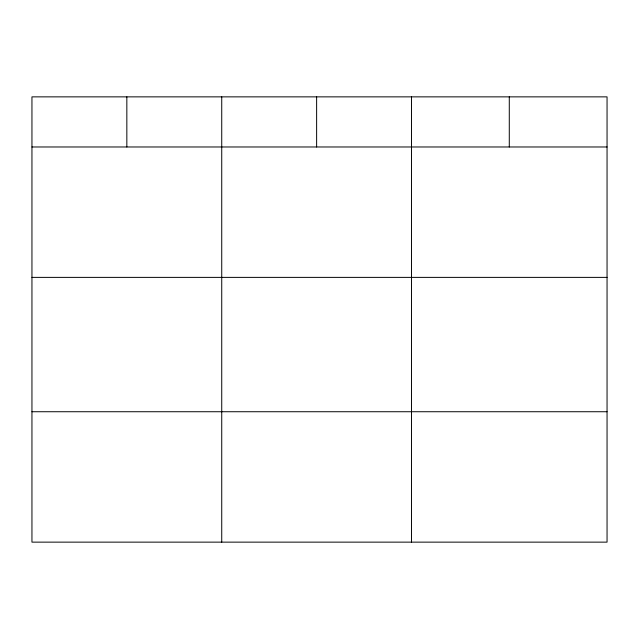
<?xml version="1.0" encoding="UTF-8"?>
<svg xmlns="http://www.w3.org/2000/svg" width="639" height="639" viewBox="0 0 639 639"><rect width="100%" height="100%" fill="white"/><g stroke="black" fill="none" stroke-linecap="round" stroke-linejoin="round"><path stroke-width="0.96" d="M607.05 277.382L607.05 96.864L31.95 96.864L31.95 542.136L607.05 542.136L607.05 277.382L31.95 277.382M31.95 146.978L607.05 146.978M31.95 411.732L607.05 411.732M509.283 96.864L509.283 146.978M411.516 96.864L411.516 542.136M316.624 96.864L316.624 146.978M221.733 96.864L221.733 542.136M126.841 96.864L126.841 146.978"/></g></svg>
